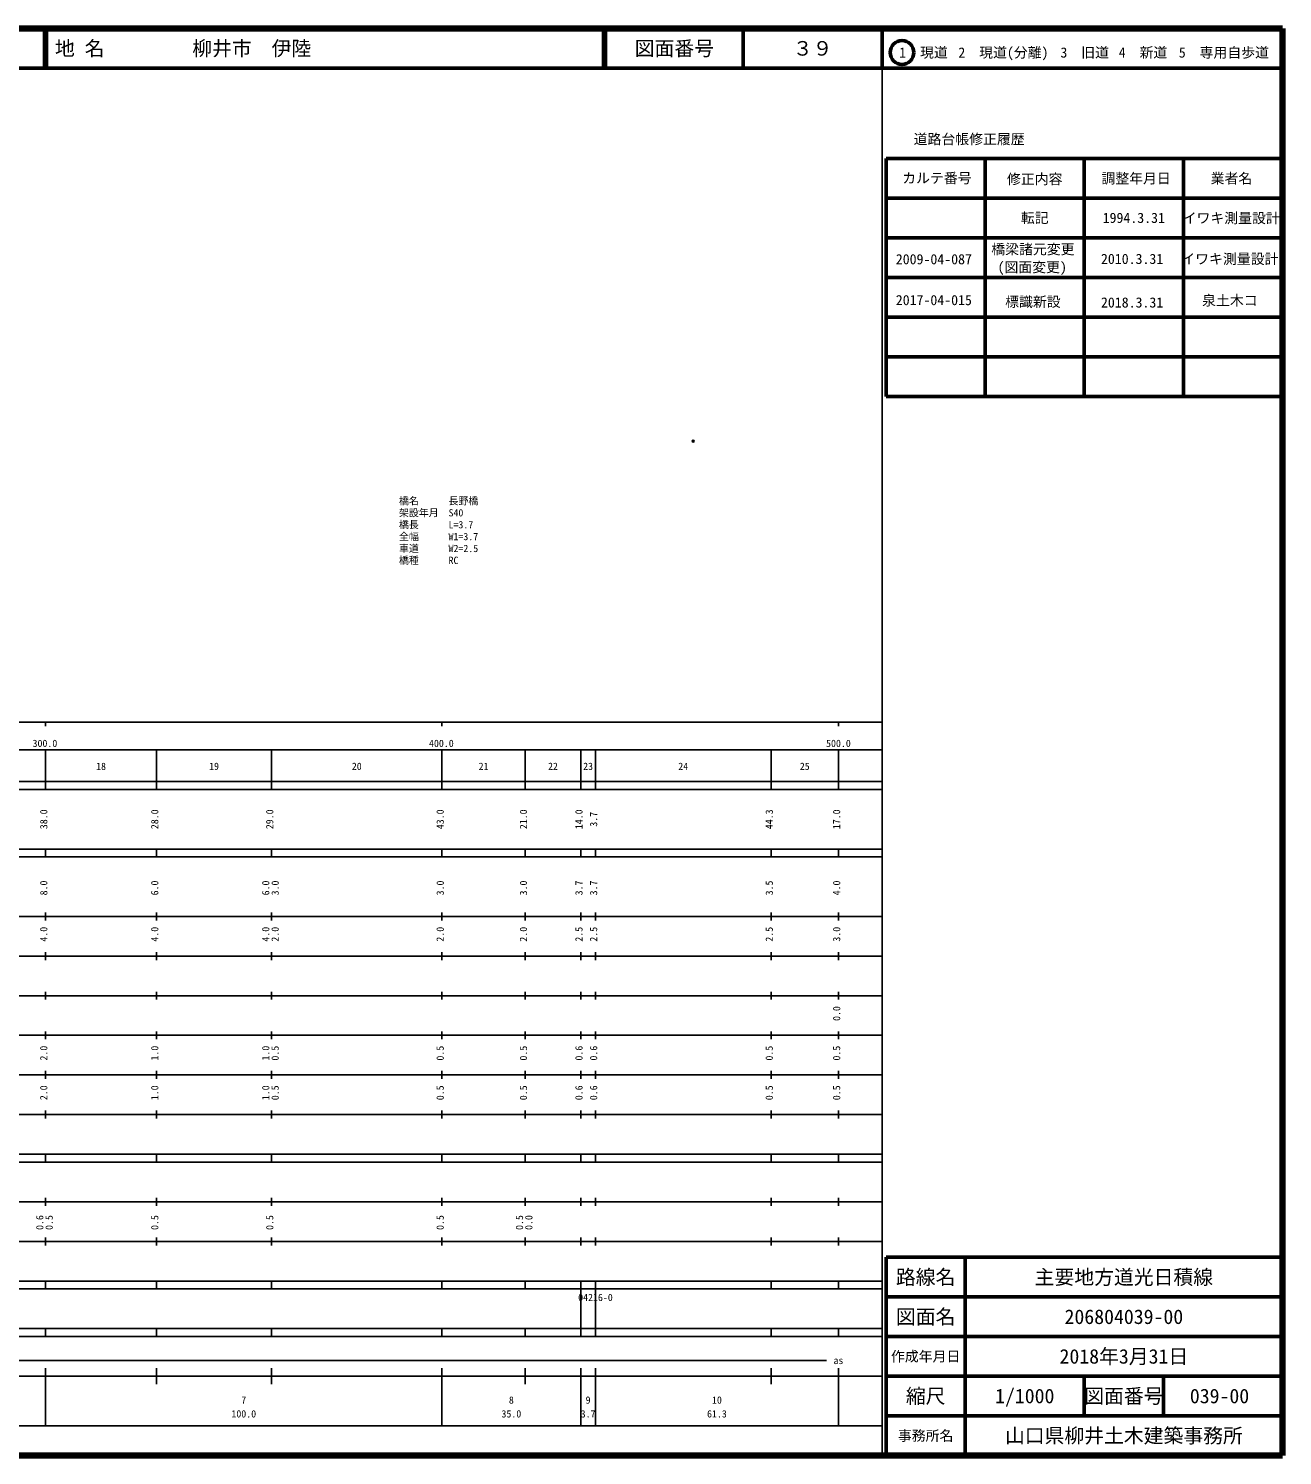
# Model space of a CAD drawing. Units: millimetres on the paper. Extents: x 40 to 680, y 20 to 380.
# Drawn here: x 363.7 to 680, y 20 to 380 of the extents above; entities that cross this region are included whole.
import ezdxf
from ezdxf.enums import TextEntityAlignment as Align

# ---------------------------------------------------------------- set-up
doc = ezdxf.new("R2010")
doc.units = ezdxf.units.MM
doc.header["$PDMODE"] = 32
doc.header["$PDSIZE"] = 0.5
doc.layers.add('M-OTRS', color=6, linetype='Continuous')
doc.layers.add('M-TTL-TXT', color=7, linetype='Continuous')
for name, color, linetype, lineweight in [('M-STR-HTXT', 7, 'Continuous', 13), ('M-TTL', 2, 'Continuous', 140), ('M-TTL-BAND', 7, 'Continuous', 25), ('M-TTL-FRAM', 2, 'Continuous', 50), ('M-TTL-LINE', 7, 'Continuous', 50)]:
    doc.layers.add(name, color=color, linetype=linetype, lineweight=lineweight)
doc.styles.add('ＭＳ ゴシック', font='')
doc.styles.get('ＭＳ ゴシック').set_extended_font_data('MS Gothic')

msp = doc.modelspace()

# ---------------------------------------------------------------- linework, layer by layer
at = {"layer": 'M-OTRS'}
msp.add_point((531.381, 275.922), dxfattribs=at)
at = {"layer": 'M-TTL'}
for p, q in [((680, 380), (40, 380)), ((680, 20), (680, 380)), ((40, 20), (680, 20))]:
    msp.add_line(p, q, dxfattribs=at)
at = {"layer": 'M-TTL-BAND'}
for p, q in [((579, 20), (579, 370)), ((40, 205), (579, 205)), ((368, 205), (368, 204)), ((468, 205), (468, 204)), ((568, 205), (568, 204)), ((68, 198), (579, 198)), ((368, 188), (368, 198)), ((396, 188), (396, 198)), ((425, 188), (425, 198)), ((468, 188), (468, 198)), ((489, 188), (489, 198)), ((503, 188), (503, 198)), ((506.7, 188), (506.7, 198)), ((551, 188), (551, 198)), ((568, 188), (568, 198)), ((40, 190), (579, 190)), ((40, 188), (579, 188)), ((40, 173), (579, 173)), ((368, 171), (368, 173)), ((396, 171), (396, 173)), ((425, 171), (425, 173)), ((468, 171), (468, 173)), ((489, 171), (489, 173)), ((503, 171), (503, 173)), ((506.7, 171), (506.7, 173)), ((551, 171), (551, 173)), ((568, 171), (568, 173)), ((40, 171), (579, 171)), ((40, 156), (579, 156)), ((368, 155), (368, 157)), ((396, 155), (396, 157)), ((425, 155), (425, 157)), ((468, 155), (468, 157)), ((489, 155), (489, 157)), ((503, 155), (503, 157)), ((506.7, 155), (506.7, 157)), ((551, 155), (551, 157)), ((568, 155), (568, 157)), ((46, 146), (579, 146)), ((368, 145), (368, 147)), ((396, 145), (396, 147)), ((425, 145), (425, 147)), ((468, 145), (468, 147)), ((489, 145), (489, 147)), ((503, 145), (503, 147)), ((506.7, 145), (506.7, 147)), ((551, 145), (551, 147)), ((568, 145), (568, 147)), ((368, 135), (368, 137)), ((396, 135), (396, 137)), ((425, 135), (425, 137)), ((468, 135), (468, 137)), ((489, 135), (489, 137)), ((503, 135), (503, 137)), ((506.7, 135), (506.7, 137)), ((551, 135), (551, 137)), ((568, 135), (568, 137)), ((52, 136), (579, 136)), ((46, 126), (579, 126)), ((368, 125), (368, 127)), ((396, 125), (396, 127)), ((425, 125), (425, 127)), ((468, 125), (468, 127)), ((489, 125), (489, 127)), ((503, 125), (503, 127)), ((506.7, 125), (506.7, 127)), ((551, 125), (551, 127)), ((568, 125), (568, 127)), ((52, 116), (579, 116)), ((368, 115), (368, 117)), ((396, 115), (396, 117)), ((425, 115), (425, 117)), ((468, 115), (468, 117)), ((489, 115), (489, 117)), ((503, 115), (503, 117)), ((506.7, 115), (506.7, 117)), ((551, 115), (551, 117)), ((568, 115), (568, 117)), ((46, 106), (579, 106)), ((368, 105), (368, 107)), ((396, 105), (396, 107)), ((425, 105), (425, 107)), ((468, 105), (468, 107)), ((489, 105), (489, 107)), ((503, 105), (503, 107)), ((506.7, 105), (506.7, 107)), ((551, 105), (551, 107)), ((568, 105), (568, 107)), ((40, 96), (579, 96)), ((40, 94), (579, 94)), ((368, 94), (368, 96)), ((396, 94), (396, 96)), ((425, 94), (425, 96)), ((468, 94), (468, 96)), ((489, 94), (489, 96)), ((503, 94), (503, 96)), ((506.7, 94), (506.7, 96)), ((551, 94), (551, 96)), ((568, 94), (568, 96)), ((49, 84), (579, 84)), ((368, 83), (368, 85)), ((396, 83), (396, 85)), ((425, 83), (425, 85)), ((468, 83), (468, 85)), ((489, 83), (489, 85)), ((503, 83), (503, 85)), ((506.7, 83), (506.7, 85)), ((551, 83), (551, 85)), ((568, 83), (568, 85)), ((40, 74), (579, 74)), ((368, 73), (368, 75)), ((396, 73), (396, 75)), ((425, 73), (425, 75)), ((468, 73), (468, 75)), ((489, 73), (489, 75)), ((503, 73), (503, 75)), ((506.7, 73), (506.7, 75)), ((551, 73), (551, 75)), ((568, 73), (568, 75)), ((40, 64), (579, 64)), ((40, 62), (579, 62)), ((368, 62), (368, 64)), ((396, 62), (396, 64)), ((425, 62), (425, 64)), ((468, 62), (468, 64)), ((489, 62), (489, 64)), ((503, 62), (503, 64)), ((503, 52), (503, 62)), ((506.7, 62), (506.7, 64)), ((506.7, 52), (506.7, 62)), ((551, 62), (551, 64)), ((568, 62), (568, 64)), ((40, 52), (579, 52)), ((368, 50), (368, 52)), ((396, 50), (396, 52)), ((425, 50), (425, 52)), ((468, 50), (468, 52)), ((489, 50), (489, 52)), ((503, 50), (503, 52)), ((506.7, 50), (506.7, 52)), ((551, 50), (551, 52)), ((568, 50), (568, 52)), ((40, 50), (579, 50)), ((232.5, 44), (565, 44)), ((40, 40), (579, 40)), ((368, 27.5), (368, 42)), ((396, 38), (396, 42)), ((425, 38), (425, 42)), ((468, 27.5), (468, 42)), ((489, 38), (489, 42)), ((503, 27.5), (503, 42)), ((506.7, 27.5), (506.7, 42)), ((551, 38), (551, 42)), ((568, 27.5), (568, 42)), ((68, 27.5), (579, 27.5))]:
    msp.add_line(p, q, dxfattribs=at)
at = {"layer": 'M-TTL-FRAM'}
for p, q in [((580, 347.197), (580, 287.197)), ((580, 347.197), (680, 347.197)), ((580, 287.197), (680, 287.197)), ((680, 70), (580, 70)), ((580, 70), (580, 20))]:
    msp.add_line(p, q, dxfattribs=at)
at = {"layer": 'M-TTL-LINE'}
for p, q in [((367.75, 380), (367.75, 370)), ((368.25, 380), (368.25, 370)), ((508.747, 380), (508.747, 370)), ((509.247, 380), (509.247, 370)), ((543.997, 380), (543.997, 370)), ((579, 380), (579, 370)), ((40, 370), (680, 370)), ((605, 347.197), (605, 287.197)), ((630, 347.197), (630, 287.197)), ((655, 347.197), (655, 287.197)), ((580, 337.197), (680, 337.197)), ((580, 327.197), (680, 327.197)), ((580, 317.197), (680, 317.197)), ((580, 307.197), (680, 307.197)), ((580, 297.197), (680, 297.197)), ((600, 70), (600, 20)), ((680, 60), (580, 60)), ((680, 50), (580, 50)), ((680, 40), (580, 40)), ((630, 40), (630, 30)), ((650, 40), (650, 30)), ((680, 30), (580, 30))]:
    msp.add_line(p, q, dxfattribs=at)
msp.add_circle((584.031, 373.958), 3, dxfattribs=at)

# ---------------------------------------------------------------- texts
at = {"layer": 'M-STR-HTXT', "style": 'ＭＳ ゴシック'}
for s, p in [('橋名\u3000\u3000\u3000長野橋', (457.151, 259.366)), ('橋長\u3000\u3000\u3000L=3.7', (457.151, 253.366)), ('架設年月\u3000S40', (457.151, 256.366)), ('全幅\u3000\u3000\u3000W1=3.7', (457.151, 250.366)), ('車道\u3000\u3000\u3000W2=2.5', (457.151, 247.366)), ('橋種\u3000\u3000\u3000RC', (457.151, 244.366))]:
    msp.add_text(s, height=1.833, dxfattribs=at).set_placement(p, align=Align.BOTTOM_LEFT)
at = {"layer": 'M-TTL-BAND', "style": 'ＭＳ ゴシック'}
for s, p in [('300.0', (367.844, 198.195)), ('400.0', (467.844, 198.195)), ('500.0', (568, 198.195)), ('500.0', (568, 198.195)), ('18', (382, 192.405)), ('19', (410.5, 192.405)), ('20', (446.5, 192.405)), ('21', (478.5, 192.405)), ('22', (496, 192.405)), ('23', (504.85, 192.405)), ('24', (528.85, 192.405)), ('25', (559.5, 192.405)), ('as', (568, 42.5)), ('7', (418, 32.523)), ('8', (485.5, 32.523)), ('9', (504.85, 32.523)), ('10', (537.35, 32.523)), ('100.0', (418, 29.033)), ('35.0', (485.5, 29.033)), ('3.7', (504.85, 29.033)), ('61.3', (537.35, 29.033))]:
    msp.add_text(s, height=1.833, dxfattribs=at).set_placement(p, align=Align.BOTTOM_CENTER)
for s, p in [('38.0', (369, 180.5)), ('28.0', (397, 180.5)), ('29.0', (426, 180.5)), ('43.0', (469, 180.5)), ('21.0', (490, 180.5)), ('14.0', (504, 180.5)), ('3.7', (507.7, 180.5)), ('44.3', (552, 180.5)), ('17.0', (569, 180.5)), ('8.0', (369, 163.174)), ('6.0', (397, 163.174)), ('6.0', (425, 163.174)), ('3.0', (427.37, 163.174)), ('3.0', (469, 163.174)), ('3.0', (490, 163.174)), ('3.7', (504, 163.174)), ('3.7', (507.7, 163.174)), ('3.5', (552, 163.174)), ('4.0', (569, 163.174)), ('4.0', (369, 151.5)), ('4.0', (397, 151.5)), ('4.0', (425, 151.5)), ('2.0', (427.37, 151.5)), ('2.0', (469, 151.5)), ('2.0', (490, 151.5)), ('2.5', (504, 151.5)), ('2.5', (507.7, 151.5)), ('2.5', (552, 151.5)), ('3.0', (569, 151.5)), ('0.0', (569, 131.5)), ('2.0', (369, 121.5)), ('1.0', (397, 121.5)), ('1.0', (425, 121.5)), ('0.5', (427.37, 121.5)), ('0.5', (469, 121.5)), ('0.5', (490, 121.5)), ('0.6', (504, 121.5)), ('0.6', (507.7, 121.5)), ('0.5', (552, 121.5)), ('0.5', (569, 121.5)), ('2.0', (369, 111.5)), ('1.0', (397, 111.5)), ('1.0', (425, 111.5)), ('0.5', (427.37, 111.5)), ('0.5', (469, 111.5)), ('0.5', (490, 111.5)), ('0.6', (504, 111.5)), ('0.6', (507.7, 111.5)), ('0.5', (552, 111.5)), ('0.5', (569, 111.5)), ('0.6', (368, 78.764)), ('0.5', (370.37, 78.764)), ('0.5', (397, 78.764)), ('0.5', (426, 78.764)), ('0.5', (469, 78.764)), ('0.5', (489, 78.764)), ('0.0', (491.37, 78.764))]:
    msp.add_text(s, height=1.833, rotation=90, dxfattribs=at).set_placement(p, align=Align.BOTTOM_CENTER)
msp.add_text('04216-0', height=1.833, dxfattribs=at).set_placement((502.35, 58.405), align=Align.BOTTOM_LEFT)
at = {"layer": 'M-TTL-TXT', "style": 'ＭＳ ゴシック'}
for s, p in [('地 名', (370.38, 375)), ('柳井市\u3000伊陸', (405.024, 375))]:
    msp.add_text(s, height=3.666, dxfattribs=at).set_placement(p, align=Align.MIDDLE_LEFT)
for s, height, p in [('図面番号', 3.666, (526.622, 375)), ('３９', 3.666, (561.497, 375)), ('1\u3000現道', 2.566, (589.448, 373.958)), ('2\u3000現道(分離)', 2.566, (609.619, 373.958)), ('3\u3000旧道', 2.566, (630.121, 373.958)), ('4\u3000新道', 2.566, (644.824, 373.958)), ('5\u3000専用自歩道', 2.566, (665.228, 373.958)), ('道路台帳修正履歴', 2.566, (600.968, 352.113)), ('カルテ番号', 2.566, (592.839, 342.277)), ('修正内容', 2.566, (617.509, 342.023)), ('調整年月日', 2.566, (643.089, 342.197)), ('業者名', 2.566, (667.134, 342.197)), ('転記', 2.566, (617.5, 332.245)), ('1994.3.31', 2.566, (642.5, 332.245)), ('イワキ測量設計', 2.566, (667.077, 332.189)), ('橋梁諸元変更', 2.566, (617.058, 324.319)), ('2009-04-087', 2.566, (592.068, 321.806)), ('(図面変更)', 2.566, (616.885, 319.802)), ('2010.3.31', 2.566, (642.074, 321.886)), ('イワキ測量設計', 2.566, (666.743, 321.886)), ('2017-04-015', 2.566, (592.068, 311.494)), ('標識新設', 2.566, (617.058, 311.072)), ('2018.3.31', 2.566, (642.074, 310.899)), ('泉土木コ', 2.566, (666.743, 311.418)), ('路線名', 3.666, (590, 65)), ('路線名', 3.666, (590, 65)), ('主要地方道光日積線', 3.666, (640, 65)), ('図面名', 3.666, (590, 55)), ('図面名', 3.666, (590, 55)), ('206804039-00', 3.666, (640, 55)), ('2018年3月31日', 3.666, (640, 45)), ('作成年月日', 2.566, (590, 45)), ('作成年月日', 2.566, (590, 45)), ('縮尺', 3.666, (590, 35)), ('縮尺', 3.666, (590, 35)), ('1/1000', 3.666, (615, 35)), ('図面番号', 3.666, (640, 35)), ('図面番号', 3.666, (640, 35)), ('039-00', 3.666, (664.125, 35)), ('事務所名', 2.566, (590, 25)), ('事務所名', 2.566, (590, 25)), ('山口県柳井土木建築事務所', 3.666, (640, 25))]:
    msp.add_text(s, height=height, dxfattribs=at).set_placement(p, align=Align.MIDDLE_CENTER)

doc.saveas('drawing.dxf')
